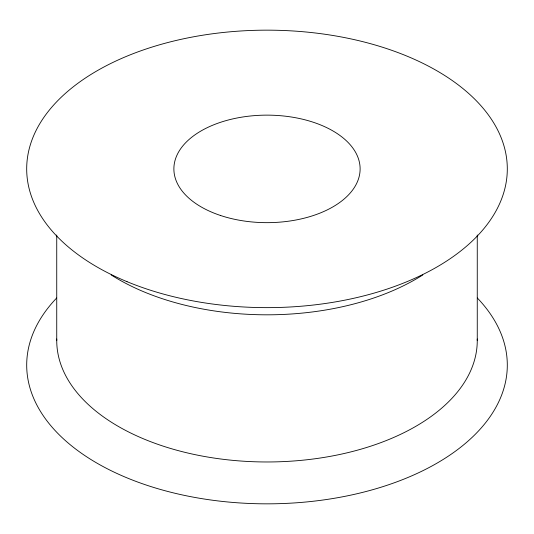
<?xml version="1.0" encoding="UTF-8"?>
<svg xmlns="http://www.w3.org/2000/svg" width="534" height="534" viewBox="0 0 534 534"><rect width="100%" height="100%" fill="white"/><g stroke="black" fill="none" stroke-linecap="round" stroke-linejoin="round"><path stroke-width="0.8" d="M477.262 234.993L477.262 340.579M56.737 234.993L56.737 340.579M477.316 297.992A240.3 138.733 0 0 1 267 503.836A240.3 138.733 0 0 1 56.684 297.992M477.242 338.99A210.262 121.392 0 0 1 267 461.97A210.262 121.392 0 0 1 56.758 338.99M422.794 274.943A210.262 121.392 0 0 1 111.205 274.943M220.442 215.456A93.116 53.76 0 0 0 360.116 168.898A93.116 53.76 0 0 0 220.442 122.339A93.116 53.76 0 0 0 220.442 215.456M127.032 281.672A240.3 138.733 0 0 0 506.145 182.494A240.3 138.733 0 0 0 167.83 42.526A240.3 138.733 0 0 0 127.032 281.672"/></g></svg>
